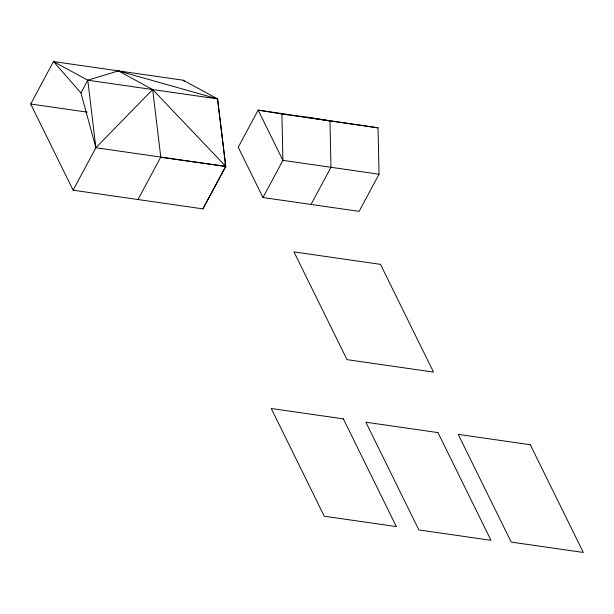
<?xml version="1.0" encoding="UTF-8"?>
<svg xmlns="http://www.w3.org/2000/svg" width="614" height="614" viewBox="0 0 614 614"><rect width="100%" height="100%" fill="white"/><g stroke="black" fill="none" stroke-linecap="round" stroke-linejoin="round"><path stroke-width="0.92" d="M30.7 104.012L53.472 61.546L183.248 80.219L217.548 98.892L225.814 166.425L202.896 208.875L73.12 190.194L30.7 104.012L87.127 112.132M73.12 190.194L95.891 147.728L80.948 92.952L87.779 80.211L118.356 70.879L217.548 98.892L225.668 166.402L202.896 208.875M138.004 199.535L160.776 157.061L152.663 89.552L118.356 70.879M262.976 197.531L282.901 160.369L281.918 113.997L258.156 110.098L238.232 147.26L262.976 197.531L359.106 211.369L379.03 174.207L378.04 127.835L258.156 110.098L282.901 160.369L379.03 174.207M311.037 204.454L330.969 167.292L329.979 120.92L306.217 117.013M224.916 163.662L225.668 166.402L95.891 147.728L152.663 89.552L225.814 166.425M160.876 157.299L225.668 166.402M80.948 92.952L53.472 61.546L87.779 80.211L217.548 98.892M281.918 113.997L378.04 127.835M183.248 80.219L184.492 81.647M87.779 80.211L95.891 147.728M380.48 264.358L293.968 251.909L346.994 359.635L433.507 372.084L380.48 264.358M530.273 444.728L458.182 434.351L511.201 542.078L583.3 552.454L530.273 444.728M343.349 418.871L271.25 408.494L324.276 516.221L396.368 526.597L343.349 418.871M437.951 432.594L365.86 422.217L418.886 529.943L490.977 540.32L437.951 432.594"/></g></svg>
